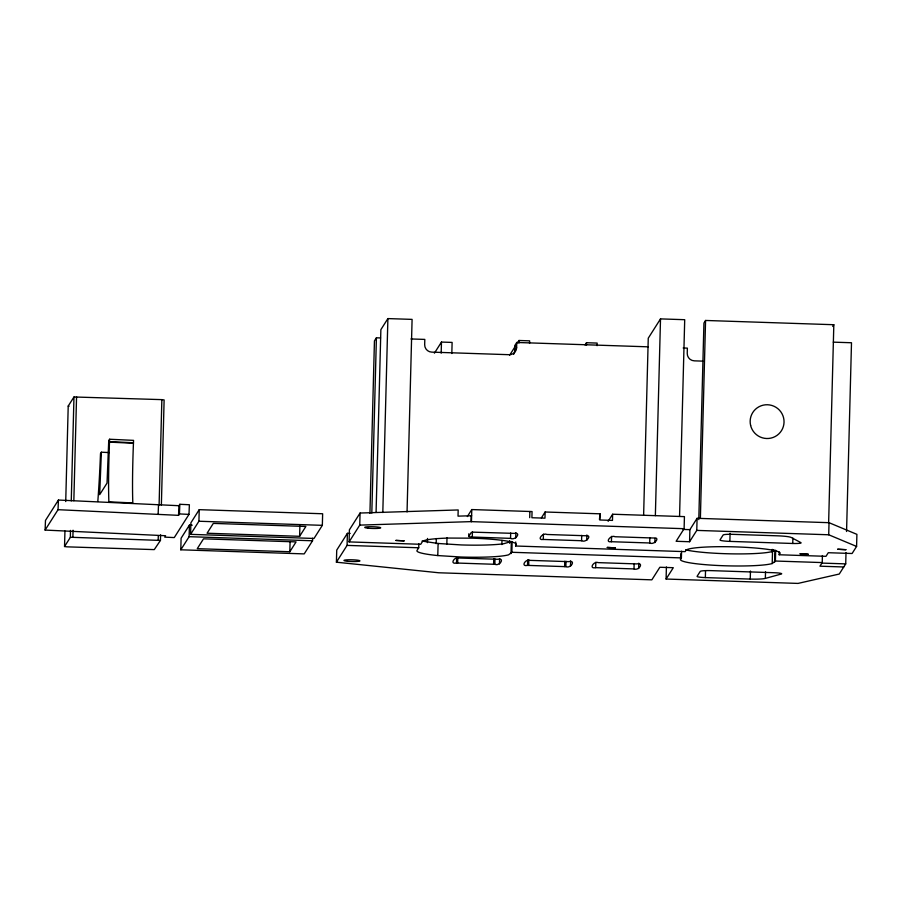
<?xml version="1.0" encoding="UTF-8"?>
<svg xmlns="http://www.w3.org/2000/svg" width="902" height="902" viewBox="0 0 902 902"><rect width="100%" height="100%" fill="white"/><g stroke="black" fill="none" stroke-linecap="round" stroke-linejoin="round"><path stroke-width="1.35" d="M160.59 534.807L160.443 540.422L154.276 549.611L66.793 546.837L64.538 546.533L64.944 531.053M65.722 501.557L68.214 406.047L73.975 396.981L161.864 399.631L164.119 399.936L161.357 505.312M160.443 540.422L71.123 537.276L70.345 537.4L64.538 546.499M70.345 537.4L70.48 530.41M71.258 500.914L73.975 396.981M72.882 537.254L73.062 530.229M73.84 500.734L76.557 396.801M158.188 540.084L158.29 535.867M159.102 504.973L161.864 399.631M312.611 538.201L312.543 540.772L304.211 553.896L180.795 549.803L181.099 538.223L189.431 525.099L192.239 525.201M180.795 549.803L189.127 536.679L189.431 525.099M190.593 534.356L190.897 522.788L199.229 509.664L322.645 513.757L322.341 525.336L314.009 538.46L190.593 534.356L198.925 521.243L199.229 509.664M289.824 551.742L296.07 541.899L203.514 538.832L197.267 548.675L289.824 551.742L290.094 541.459M299.622 536.307L305.879 526.464L213.312 523.397L207.065 533.229L299.622 536.307L299.892 526.013M846.008 552.622L845.715 563.885L839.266 574.033L798.033 583.414L666.093 579.039L673.298 567.696L659.847 567.257L651.853 579.839L438.767 572.77L336.412 562.194L336.728 550.119L347.394 533.319L350.202 533.409M336.412 562.194L347.078 545.394L347.394 533.319M608.14 521.322L612.638 514.23L684.426 516.62L684.111 528.696L676.117 541.29L689.579 541.73L689.895 529.654L697.088 518.312L829.028 522.686L856.9 534.356L856.584 546.443L852.097 553.501L828.284 552.712L825.995 556.32L779.17 554.764L779.993 553.478A47.129 5.085 1.5 0 0 736.156 546.916A47.129 5.085 1.5 0 0 685.982 550.355L685.159 551.641L515.628 546.014L516.44 544.718L515.662 543.387A47.129 5.085 1.5 0 0 472.614 538.178L448.689 538.066A47.129 5.085 1.5 0 0 422.429 541.617L420.738 544.289L349.085 541.91L349.401 529.835L360.067 513.035L458.182 509.957L458.024 516.136L471.622 515.73M349.085 541.91L359.751 525.111L360.067 513.035M369.933 513.373L374.443 340.9L376.405 337.81L380.554 337.946M371.816 513.091L376.405 337.81M376.078 512.347L380.87 329.647L387.894 318.586L412.09 319.387L407.05 511.93M382.809 512.528L387.894 318.586M512.144 541.55L511.862 552.283L508.615 554.809A47.129 5.085 1.5 0 1 460.866 557.008L437.786 555.564A47.129 5.085 1.5 0 1 417.028 550.457L418.731 547.773L418.832 543.748M427.413 542.643L427.525 538.449M436.185 543.692L436.32 538.517M441.179 353.167L441.473 342.072L452.116 342.422L451.823 353.516M437.786 555.564L438.101 543.478L422.057 541.076M446.84 544.041L447.009 537.581M456.525 563.028C449.162 564.686 454.755 556.004 459.197 558.022L497.476 559.285C505.413 557.391 499.753 566.524 494.848 564.302L456.525 563.028L456.66 557.662M457.652 563.073L457.799 557.695M468.736 536.453L471.25 532.496L473.155 532.157L514.264 533.386C521.942 532.067 515.053 540.918 510.543 538.37L470.776 536.983L468.736 536.521L468.803 533.77M359.751 525.111L471.036 521.627L471.194 515.718M471.464 521.638L471.78 509.562L532.056 511.558L531.898 517.737L544.966 518.165L545.124 511.998L600.056 513.813L599.886 519.992L612.469 520.409L612.638 514.23M472.276 537.096L472.411 531.729M493.608 564.257L493.744 558.89M494.848 564.302L494.984 558.936M499.471 563.93L499.607 558.563M501.862 544.571L501.974 540.366M509.63 543.275L509.698 540.648M513.599 354.385A7.284 7.216 32.4 0 0 514.67 350.799L514.805 345.556L516.767 342.467L648.211 346.83M510.543 538.37L510.69 533.003M511.017 553.591L511.333 541.504M514.67 350.799L516.62 347.71L516.767 342.467M518.921 343.087L518.988 340.482L529.632 340.843L529.564 343.437M515.628 546.014L515.741 541.989M515.718 538.009L515.854 532.642M527.546 565.385C520.183 567.042 525.787 558.361 530.218 560.379L568.497 561.642C576.446 559.747 570.786 568.88 565.87 566.659L527.546 565.385L527.681 560.018M529.711 517.658L529.869 511.49M528.685 565.43L528.82 560.052M543.297 539.452C536.205 540.659 542.824 532.135 546.962 534.48L585.285 535.743C593.144 534.345 586.018 543.297 581.576 540.726L543.297 539.452L543.444 534.085M564.629 566.614L564.765 561.247M565.87 566.659L566.005 561.292M570.492 566.287L570.628 560.92M586.435 345.331L586.503 342.726L597.147 343.076L597.079 345.68M581.576 540.726L581.711 535.36M586.74 540.366L586.875 534.999M595.681 567.651C588.318 569.309 593.922 560.616 598.353 562.634L636.632 563.908C644.411 562.093 638.943 571.124 634.005 568.925L595.681 567.651L595.816 562.284M599.435 519.518L600.056 513.813M611.432 541.719C604.216 542.97 610.992 534.39 615.096 536.735L653.42 538.009C661.11 536.701 654.209 545.53 649.711 542.981L611.432 541.719L611.567 536.352M634.005 568.925L634.14 563.547M638.627 568.553L638.763 563.175M643.622 515.279L648.256 338.194L660.512 318.891L684.708 319.703L679.556 516.451M649.711 542.981L649.846 537.615M655.359 515.651L660.512 318.891M654.875 542.632L654.976 538.607M666.093 579.039L666.409 566.952M775.686 550.288L775.404 561.033L772.168 563.558A47.129 5.085 1.5 0 1 718.296 565.509A47.129 5.085 1.5 0 1 680.57 559.195L680.717 553.828M680.57 559.195L681.393 557.91L681.562 551.201M689.579 541.73L696.772 530.399L697.088 518.312M698.791 519.597L703.932 323.04L705.567 320.458L833.82 324.72L828.634 522.675M700.38 518.424L705.567 320.458M705.353 577.596A8.896 0.958 1.5 0 1 697.077 576.355L700.223 571.417A10.621 1.15 1.5 0 1 711.52 570.639L774.378 572.725A7.87 0.846 1.5 0 1 781.256 574.033L765.347 578.408A14.984 1.612 1.5 0 1 750.25 579.084L705.353 577.596L705.522 570.887M729.876 541.392A10.621 1.15 1.5 0 1 720.01 539.915L723.145 534.976A8.896 0.958 1.5 0 1 732.616 534.334L777.513 535.822A14.984 1.612 1.5 0 1 791.144 537.445L800.965 542.666A7.87 0.846 1.5 0 1 792.745 543.478L729.876 541.392L730.09 533.341M750.25 579.084L750.464 571.034M765.347 578.408L765.527 571.699M772.259 549.363L772.191 551.979L773.6 549.746M772.202 563.536L772.518 551.449L774.908 550.231L774.581 562.318M779.17 554.764L779.249 552.08M792.745 543.478L792.881 538.111M843.753 566.975L819.941 566.185L822.229 562.577L822.41 555.564M856.584 546.443L828.712 534.773L829.028 522.686M846.561 531.492L851.499 342.749L833.29 342.151M109.492 442.138L109.604 439.24L133.552 440.368L133.316 446.467A87.562 5.491 -87.3 0 0 132.819 502.944L108.871 501.816A87.562 5.491 -87.3 0 1 109.367 445.351L109.492 442.138L133.44 443.265M45.1 530.072L45.483 520.431L58.427 500.046L178.934 505.706L179.825 504.297L189.375 504.748L188.992 514.388L174.266 537.581L164.716 537.13L165.607 535.732L45.1 530.072L58.044 509.686L58.427 500.046M109.356 452.578L101.374 452.206L99.671 494.679L107.034 483.089L108.736 440.616L109.604 439.24M158.132 514.388L158.515 504.748M58.044 509.686L178.54 515.346L178.934 505.706M178.54 515.346L179.442 513.937L179.825 504.297M101.374 452.206L100.505 453.582L100.257 459.693A87.111 5.457 -87.3 0 1 97.811 501.501M434.403 353.189L441.473 342.072M509.596 355.287L515.369 346.176M517.545 342.76L518.988 340.482M467.349 516.553L471.78 509.562M585.048 345.004L586.503 342.726M541.38 517.895L545.124 511.998M832.738 326.434L833.82 324.72M511.242 541.55L503.474 543.782A47.129 5.085 1.5 0 1 461.181 544.932L438.101 543.478M410.974 338.96L424.808 339.411L424.673 344.654A7.284 7.216 32.4 0 0 431.742 352.13L509.179 354.7A7.284 7.216 32.4 0 0 516.62 347.71M683.175 347.98L687.369 348.127L687.234 353.37A7.284 7.216 32.4 0 0 694.303 360.845L702.748 361.127M471.036 521.627L684.111 528.696M683.164 529.429L689.895 529.654M696.772 530.399L828.712 534.773M198.925 521.243L322.341 525.336M189.127 536.679L312.543 540.772M347.078 545.394L418.731 547.773M511.862 552.283L681.393 557.91M775.404 561.033L822.229 562.577M821.902 563.096L845.715 563.885M109.514 441.63L133.462 442.747M179.442 513.937L188.992 514.388M69.037 406.283L68.214 406.08M772.484 551.472A47.129 5.085 1.5 0 1 730.891 553.839A47.129 5.085 1.5 0 1 685.599 549.825M395.944 540.422L404.085 540.862L395.944 540.422M607.283 547.435L615.412 547.875L607.283 547.435M800.108 553.828L808.248 554.279L800.108 553.828M837.732 549.25L845.873 549.69L837.732 549.25M347.484 561.258A8.005 0.868 1.5 0 0 359.932 560.92A8.005 0.868 1.5 0 0 348.42 559.781A8.005 0.868 1.5 0 0 347.484 561.258M368.253 528.211A8.005 0.868 1.5 0 0 380.7 527.873A8.005 0.868 1.5 0 0 369.189 526.734A8.005 0.868 1.5 0 0 368.253 528.211M750.622 425.451A16.98 16.845 32.4 0 0 778.764 433.963A16.98 16.845 32.4 0 0 771.909 405.472A16.98 16.845 32.4 0 0 750.622 425.451"/></g></svg>
